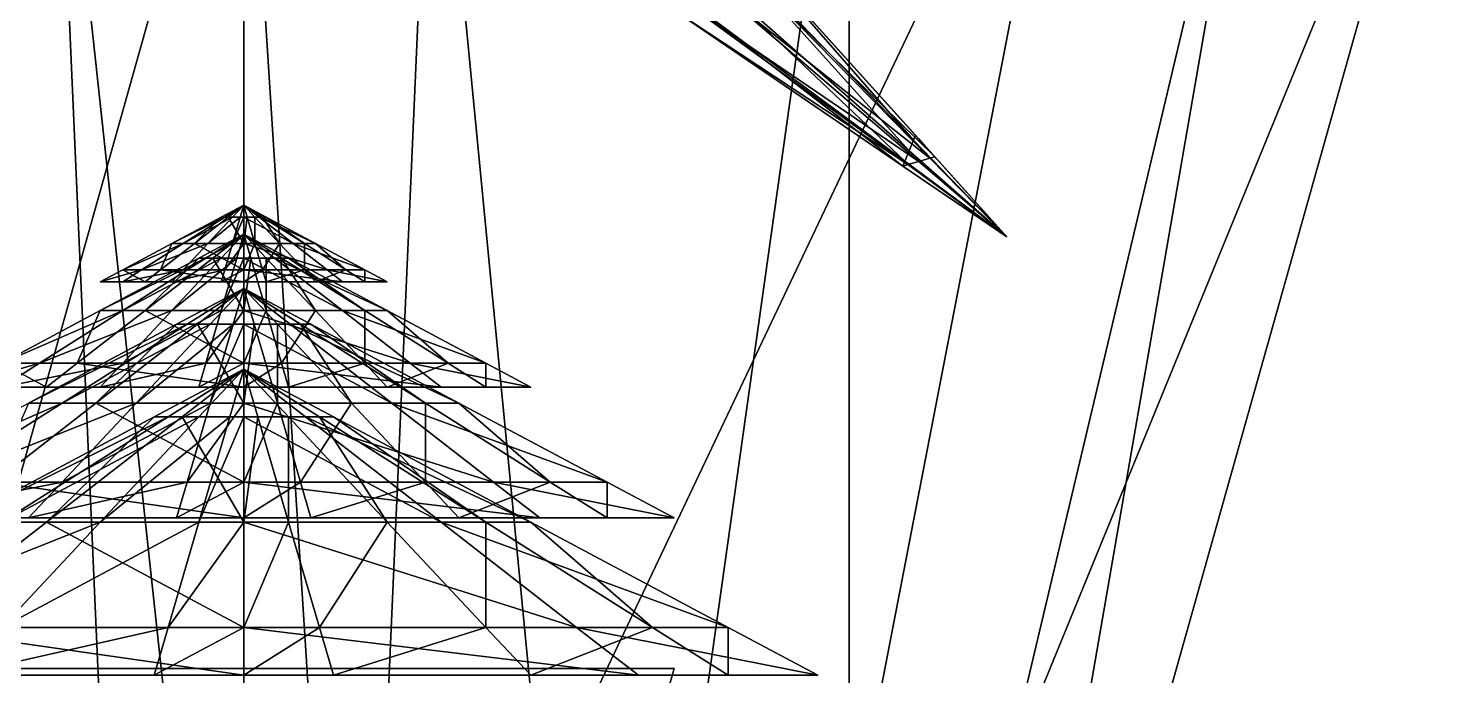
# Model space of a CAD drawing. Header units: metres. Extents: x -1.16 to 1.12, y -2 to 2.02.
# Drawn here: x -0.169 to 0.949, y 0.594 to 1.102 of the extents above; entities that cross this region are included whole.
import ezdxf

# ---------------------------------------------------------------- set-up
doc = ezdxf.new("R2010")
doc.units = ezdxf.units.M

msp = doc.modelspace()

# ---------------------------------------------------------------- linework, layer by layer
at = {"layer": 'Frigate Parent'}
for points in [[(-0.3867, 0), (-0.6526, 1.375, 0), (0, 1.375, 0)], [(-0.0879, 0, -0.2215), (-0.4746, 1.375, -0.2215), (-0.2813, 0, -0.1313)], [(-0.0879, 0, -0.2215), (-0.1483, 1.375, -0.3738), (-0.4746, 1.375, -0.2215)], [(-0.3867, 0), (0, 1.375, 0), (0, 0)], [(0, 0, -0.2625), (-0.1483, 1.375, -0.3738), (-0.0879, 0, -0.2215)], [(0, 0, -0.2625), (0, 1.375, -0.443), (-0.1483, 1.375, -0.3738)], [(0, 0), (0.6526, 1.375, 0), (0.3867, 0)], [(0, 0), (0, 1.375, 0), (0.6526, 1.375, 0)], [(0.0879, 0, -0.2215), (0, 1.375, -0.443), (0, 0, -0.2625)], [(0.0879, 0, -0.2215), (0.1483, 1.375, -0.3738), (0, 1.375, -0.443)], [(0.2813, 0, -0.1313), (0.1483, 1.375, -0.3738), (0.0879, 0, -0.2215)], [(0.2813, 0, -0.1313), (0.4746, 1.375, -0.2215), (0.1483, 1.375, -0.3738)], [(0.4746, 0, -0.041), (0.4746, 1.375, -0.2215), (0.2813, 0, -0.1313)], [(0.3867, 0), (0.9492, 1.375, 0), (0.5625, 0)], [(0.3867, 0), (0.6526, 1.375, 0), (0.9492, 1.375, 0)], [(0.4746, 0, -0.041), (0.8009, 1.375, -0.0692), (0.4746, 1.375, -0.2215)], [(0.5625, 0, 0), (0.8009, 1.375, -0.0692), (0.4746, 0, -0.041)], [(0.5625, 0, 0), (0.9492, 1.375, 0), (0.8009, 1.375, -0.0692)]]:
    msp.add_3dface(points, dxfattribs=at)
at = {"layer": 'Prism'}
for points in [[(0.3375, 0.6, 0.131), (-0.3375, 0.6, 0.191), (-0.3375, 0.6, 0.131)], [(0.3375, 0.6, 0.131), (0.3375, 0.6, 0.191), (-0.3375, 0.6, 0.191)], [(-0.3375, 0.6, 0.131), (0, -0.6, 0.191), (0, -0.6, 0.131)], [(-0.3375, 0.6, 0.131), (-0.3375, 0.6, 0.191), (0, -0.6, 0.191)], [(0, -0.6, 0.131), (0.3375, 0.6, 0.131), (-0.3375, 0.6, 0.131)], [(0.3375, 0.6, 0.191), (0, -0.6, 0.191), (-0.3375, 0.6, 0.191)], [(0, -0.6, 0.131), (0.3375, 0.6, 0.191), (0.3375, 0.6, 0.131)], [(0, -0.6, 0.131), (0, -0.6, 0.191), (0.3375, 0.6, 0.191)]]:
    msp.add_3dface(points, dxfattribs=at)
at = {"layer": 'Pyramid 5'}
for points in [[(0.5251, 1.0143, 0.5313), (0.3642, 1.1809, 0.3797), (0.3692, 1.1929, 0.3864)], [(0.5266, 1.0181, 0.5334), (0.3692, 1.1929, 0.3864), (0.3767, 1.1845, 0.3729)], [(0.5251, 1.0143, 0.5313), (0.3692, 1.1929, 0.3864), (0.5266, 1.0181, 0.5334)], [(0.5217, 1.006, 0.5267), (0.3534, 1.1544, 0.3649), (0.3642, 1.1809, 0.3797)], [(0.5217, 1.006, 0.5267), (0.3642, 1.1809, 0.3797), (0.5251, 1.0143, 0.5313)], [(0.529, 1.0155, 0.5292), (0.3767, 1.1845, 0.3729), (0.3933, 1.1661, 0.3433)], [(0.5266, 1.0181, 0.5334), (0.3767, 1.1845, 0.3729), (0.529, 1.0155, 0.5292)], [(0.5342, 1.0097, 0.5199), (0.3933, 1.1661, 0.3433), (0.41, 1.1476, 0.3137)], [(0.529, 1.0155, 0.5292), (0.3933, 1.1661, 0.3433), (0.5342, 1.0097, 0.5199)], [(0.5183, 0.9978, 0.522), (0.3426, 1.128, 0.3501), (0.3534, 1.1544, 0.3649)], [(0.5183, 0.9978, 0.522), (0.3534, 1.1544, 0.3649), (0.5217, 1.006, 0.5267)], [(0.5394, 1.0039, 0.5107), (0.41, 1.1476, 0.3137), (0.4175, 1.1392, 0.3003)], [(0.5342, 1.0097, 0.5199), (0.41, 1.1476, 0.3137), (0.5394, 1.0039, 0.5107)], [(0.5378, 1.0002, 0.5086), (0.405, 1.1356, 0.307), (0.3776, 1.1276, 0.3218)], [(0.5417, 1.0013, 0.5065), (0.4175, 1.1392, 0.3003), (0.405, 1.1356, 0.307)], [(0.5417, 1.0013, 0.5065), (0.405, 1.1356, 0.307), (0.5378, 1.0002, 0.5086)], [(0.5394, 1.0039, 0.5107), (0.4175, 1.1392, 0.3003), (0.5417, 1.0013, 0.5065)], [(0.5168, 0.994, 0.5199), (0.3377, 1.1159, 0.3433), (0.3426, 1.128, 0.3501)], [(0.5207, 0.9952, 0.5178), (0.3501, 1.1196, 0.3366), (0.3377, 1.1159, 0.3433)], [(0.5168, 0.994, 0.5199), (0.3426, 1.128, 0.3501), (0.5183, 0.9978, 0.522)], [(0.5292, 0.9977, 0.5132), (0.3776, 1.1276, 0.3218), (0.3501, 1.1196, 0.3366)], [(0.5292, 0.9977, 0.5132), (0.3501, 1.1196, 0.3366), (0.5207, 0.9952, 0.5178)], [(0.5378, 1.0002, 0.5086), (0.3776, 1.1276, 0.3218), (0.5292, 0.9977, 0.5132)], [(0.5207, 0.9952, 0.5178), (0.3377, 1.1159, 0.3433), (0.5168, 0.994, 0.5199)], [(0.5982, 0.9386, 0.6002), (0.5251, 1.0143, 0.5313), (0.5266, 1.0181, 0.5334)], [(0.5982, 0.9386, 0.6002), (0.5266, 1.0181, 0.5334), (0.529, 1.0155, 0.5292)], [(0.5982, 0.9386, 0.6002), (0.5266, 1.0181, 0.5334), (0.5982, 0.9386, 0.6002)], [(0.5982, 0.9386, 0.6002), (0.5217, 1.006, 0.5267), (0.5251, 1.0143, 0.5313)], [(0.5982, 0.9386, 0.6002), (0.5251, 1.0143, 0.5313), (0.5982, 0.9386, 0.6002)], [(0.5982, 0.9386, 0.6002), (0.529, 1.0155, 0.5292), (0.5342, 1.0097, 0.5199)], [(0.5982, 0.9386, 0.6002), (0.529, 1.0155, 0.5292), (0.5982, 0.9386, 0.6002)], [(0.5982, 0.9386, 0.6002), (0.5342, 1.0097, 0.5199), (0.5394, 1.0039, 0.5107)], [(0.5982, 0.9386, 0.6002), (0.5342, 1.0097, 0.5199), (0.5982, 0.9386, 0.6002)], [(0.5982, 0.9386, 0.6002), (0.5168, 0.994, 0.5199), (0.5183, 0.9978, 0.522)], [(0.5982, 0.9386, 0.6002), (0.5207, 0.9952, 0.5178), (0.5168, 0.994, 0.5199)], [(0.5982, 0.9386, 0.6002), (0.5183, 0.9978, 0.522), (0.5217, 1.006, 0.5267)], [(0.5982, 0.9386, 0.6002), (0.5183, 0.9978, 0.522), (0.5982, 0.9386, 0.6002)], [(0.5982, 0.9386, 0.6002), (0.5292, 0.9977, 0.5132), (0.5207, 0.9952, 0.5178)], [(0.5982, 0.9386, 0.6002), (0.5207, 0.9952, 0.5178), (0.5982, 0.9386, 0.6002)], [(0.5982, 0.9386, 0.6002), (0.5217, 1.006, 0.5267), (0.5982, 0.9386, 0.6002)], [(0.5982, 0.9386, 0.6002), (0.5378, 1.0002, 0.5086), (0.5292, 0.9977, 0.5132)], [(0.5982, 0.9386, 0.6002), (0.5292, 0.9977, 0.5132), (0.5982, 0.9386, 0.6002)], [(0.5982, 0.9386, 0.6002), (0.5417, 1.0013, 0.5065), (0.5378, 1.0002, 0.5086)], [(0.5982, 0.9386, 0.6002), (0.5378, 1.0002, 0.5086), (0.5982, 0.9386, 0.6002)], [(0.5982, 0.9386, 0.6002), (0.5394, 1.0039, 0.5107), (0.5417, 1.0013, 0.5065)], [(0.5982, 0.9386, 0.6002), (0.5394, 1.0039, 0.5107), (0.5982, 0.9386, 0.6002)], [(0.5982, 0.9386, 0.6002), (0.5417, 1.0013, 0.5065), (0.5982, 0.9386, 0.6002)], [(0.5982, 0.9386, 0.6002), (0.5168, 0.994, 0.5199), (0.5982, 0.9386, 0.6002)]]:
    msp.add_3dface(points, dxfattribs=at)
at = {"layer": 'Pyramid 6'}
for points in [[(0, 0.8347, 0), (-0.0703, 0.7972, 0), (-0.0483, 0.7972, 0)], [(0, 0.8347, 0), (-0.0703, 0.7972, 0), (0, 0.8347, 0)], [(0, 0.8347, 0), (-0.0593, 0.7972, 0.0073), (-0.0703, 0.7972, 0)], [(0, 0.8347, 0), (-0.0593, 0.7972, 0.0073), (0, 0.8347, 0)], [(0, 0.8347, 0), (-0.0352, 0.7972, 0.0234), (-0.0593, 0.7972, 0.0073)], [(0, 0.8347, 0), (-0.0483, 0.7972, 0), (0, 0.7972, 0)], [(0, 0.8347, 0), (-0.0483, 0.7972, 0), (0, 0.8347, 0)], [(0, 0.8347, 0), (-0.0352, 0.7972, 0.0234), (0, 0.8347, 0)], [(0, 0.8347, 0), (-0.011, 0.7972, 0.0396), (-0.0352, 0.7972, 0.0234)], [(0, 0.8347, 0), (-0.011, 0.7972, 0.0396), (0, 0.8347, 0)], [(0, 0.8347, 0), (0, 0.7972, 0.0469), (-0.011, 0.7972, 0.0396)], [(0, 0.8347, 0), (0.0703, 0.7972, 0), (0, 0.8347, 0)], [(0, 0.8347, 0), (0.0483, 0.7972, 0), (0.0703, 0.7972, 0)], [(0, 0.8347, 0), (0.0483, 0.7972, 0), (0, 0.8347, 0)], [(0, 0.8347, 0), (0, 0.7972, 0), (0.0483, 0.7972, 0)], [(0, 0.8347, 0), (0, 0.7972, 0), (0, 0.8347, 0)], [(0, 0.8347, 0), (0, 0.7972, 0.0469), (0, 0.8347, 0)], [(0, 0.8347, 0), (0.011, 0.7972, 0.0396), (0, 0.7972, 0.0469)], [(0, 0.8347, 0), (0.011, 0.7972, 0.0396), (0, 0.8347, 0)], [(0, 0.8347, 0), (0.0352, 0.7972, 0.0234), (0.011, 0.7972, 0.0396)], [(0, 0.8347, 0), (0.0352, 0.7972, 0.0234), (0, 0.8347, 0)], [(0, 0.8347, 0), (0.0593, 0.7972, 0.0073), (0.0352, 0.7972, 0.0234)], [(0, 0.8347, 0), (0.0593, 0.7972, 0.0073), (0, 0.8347, 0)], [(0, 0.8347, 0), (0.0703, 0.7972, 0), (0.0593, 0.7972, 0.0073)], [(-0.0703, 0.7972, 0), (-0.225, 0.7147, 0), (-0.1547, 0.7147, 0)], [(-0.0593, 0.7972, 0.0073), (-0.225, 0.7147, 0), (-0.0703, 0.7972, 0)], [(-0.0593, 0.7972, 0.0073), (-0.1898, 0.7147, 0.0234), (-0.225, 0.7147, 0)], [(-0.0352, 0.7972, 0.0234), (-0.1898, 0.7147, 0.0234), (-0.0593, 0.7972, 0.0073)], [(-0.0352, 0.7972, 0.0234), (-0.1125, 0.7147, 0.075), (-0.1898, 0.7147, 0.0234)], [(-0.0483, 0.7972, 0), (-0.1547, 0.7147, 0), (0, 0.7147, 0)], [(-0.0703, 0.7972, 0), (-0.1547, 0.7147, 0), (-0.0483, 0.7972, 0)], [(-0.011, 0.7972, 0.0396), (-0.1125, 0.7147, 0.075), (-0.0352, 0.7972, 0.0234)], [(-0.011, 0.7972, 0.0396), (-0.0352, 0.7147, 0.1266), (-0.1125, 0.7147, 0.075)], [(-0.0483, 0.7972, 0), (0, 0.7147, 0), (0, 0.7972, 0)], [(0, 0.7972, 0.0469), (-0.0352, 0.7147, 0.1266), (-0.011, 0.7972, 0.0396)], [(0, 0.7972, 0.0469), (0, 0.7147, 0.15), (-0.0352, 0.7147, 0.1266)], [(0, 0.7972, 0), (0.1547, 0.7147, 0), (0.0483, 0.7972, 0)], [(0, 0.7972, 0), (0, 0.7147, 0), (0.1547, 0.7147, 0)], [(0.011, 0.7972, 0.0396), (0, 0.7147, 0.15), (0, 0.7972, 0.0469)], [(0.011, 0.7972, 0.0396), (0.0352, 0.7147, 0.1266), (0, 0.7147, 0.15)], [(0.0352, 0.7972, 0.0234), (0.0352, 0.7147, 0.1266), (0.011, 0.7972, 0.0396)], [(0.0352, 0.7972, 0.0234), (0.1125, 0.7147, 0.075), (0.0352, 0.7147, 0.1266)], [(0.0593, 0.7972, 0.0073), (0.1125, 0.7147, 0.075), (0.0352, 0.7972, 0.0234)], [(0.0483, 0.7972, 0), (0.225, 0.7147, 0), (0.0703, 0.7972, 0)], [(0.0483, 0.7972, 0), (0.1547, 0.7147, 0), (0.225, 0.7147, 0)], [(0.0593, 0.7972, 0.0073), (0.1898, 0.7147, 0.0234), (0.1125, 0.7147, 0.075)], [(0.0703, 0.7972, 0), (0.1898, 0.7147, 0.0234), (0.0593, 0.7972, 0.0073)], [(0.0703, 0.7972, 0), (0.225, 0.7147, 0), (0.1898, 0.7147, 0.0234)], [(-0.1125, 0.7147, 0.075), (-0.3204, 0.6322, 0.0396), (-0.1898, 0.7147, 0.0234)], [(-0.1125, 0.7147, 0.075), (-0.1898, 0.6322, 0.1266), (-0.3204, 0.6322, 0.0396)], [(-0.1547, 0.7147, 0), (-0.261, 0.6322, 0), (0, 0.6322, 0)], [(-0.225, 0.7147, 0), (-0.261, 0.6322, 0), (-0.1547, 0.7147, 0)], [(-0.0352, 0.7147, 0.1266), (-0.1898, 0.6322, 0.1266), (-0.1125, 0.7147, 0.075)], [(-0.0352, 0.7147, 0.1266), (-0.0593, 0.6322, 0.2136), (-0.1898, 0.6322, 0.1266)], [(-0.1547, 0.7147, 0), (0, 0.6322, 0), (0, 0.7147, 0)], [(0, 0.7147, 0.15), (-0.0593, 0.6322, 0.2136), (-0.0352, 0.7147, 0.1266)], [(0, 0.7147, 0.15), (0, 0.6322, 0.2531), (-0.0593, 0.6322, 0.2136)], [(0, 0.7147, 0), (0.261, 0.6322, 0), (0.1547, 0.7147, 0)], [(0, 0.7147, 0), (0, 0.6322, 0), (0.261, 0.6322, 0)], [(0.0352, 0.7147, 0.1266), (0, 0.6322, 0.2531), (0, 0.7147, 0.15)], [(0.0352, 0.7147, 0.1266), (0.0593, 0.6322, 0.2136), (0, 0.6322, 0.2531)], [(0.1125, 0.7147, 0.075), (0.0593, 0.6322, 0.2136), (0.0352, 0.7147, 0.1266)], [(0.1125, 0.7147, 0.075), (0.1898, 0.6322, 0.1266), (0.0593, 0.6322, 0.2136)], [(0.1898, 0.7147, 0.0234), (0.1898, 0.6322, 0.1266), (0.1125, 0.7147, 0.075)], [(0.1547, 0.7147, 0), (0.3797, 0.6322, 0), (0.225, 0.7147, 0)], [(0.1547, 0.7147, 0), (0.261, 0.6322, 0), (0.3797, 0.6322, 0)], [(0.1898, 0.7147, 0.0234), (0.3204, 0.6322, 0.0396), (0.1898, 0.6322, 0.1266)], [(0.225, 0.7147, 0), (0.3204, 0.6322, 0.0396), (0.1898, 0.7147, 0.0234)], [(0.225, 0.7147, 0), (0.3797, 0.6322, 0), (0.3204, 0.6322, 0.0396)], [(-0.261, 0.6322, 0), (-0.3094, 0.5947, 0), (0, 0.5947, 0)], [(-0.261, 0.6322, 0), (0, 0.5947, 0), (0, 0.6322, 0)], [(-0.0593, 0.6322, 0.2136), (-0.225, 0.5947, 0.15), (-0.1898, 0.6322, 0.1266)], [(-0.0593, 0.6322, 0.2136), (-0.0703, 0.5947, 0.2531), (-0.225, 0.5947, 0.15)], [(0, 0.6322, 0.2531), (-0.0703, 0.5947, 0.2531), (-0.0593, 0.6322, 0.2136)], [(0, 0.6322, 0.2531), (0, 0.5947, 0.3), (-0.0703, 0.5947, 0.2531)], [(0, 0.6322, 0), (0.3094, 0.5947, 0), (0.261, 0.6322, 0)], [(0, 0.6322, 0), (0, 0.5947, 0), (0.3094, 0.5947, 0)], [(0.0593, 0.6322, 0.2136), (0, 0.5947, 0.3), (0, 0.6322, 0.2531)], [(0.0593, 0.6322, 0.2136), (0.0703, 0.5947, 0.2531), (0, 0.5947, 0.3)], [(0.1898, 0.6322, 0.1266), (0.0703, 0.5947, 0.2531), (0.0593, 0.6322, 0.2136)], [(0.1898, 0.6322, 0.1266), (0.225, 0.5947, 0.15), (0.0703, 0.5947, 0.2531)], [(0.3204, 0.6322, 0.0396), (0.225, 0.5947, 0.15), (0.1898, 0.6322, 0.1266)], [(0.3204, 0.6322, 0.0396), (0.3797, 0.5947, 0.0469), (0.225, 0.5947, 0.15)], [(0.261, 0.6322, 0), (0.45, 0.5947, 0), (0.3797, 0.6322, 0)], [(0.261, 0.6322, 0), (0.3094, 0.5947, 0), (0.45, 0.5947, 0)], [(0.3797, 0.6322, 0), (0.3797, 0.5947, 0.0469), (0.3204, 0.6322, 0.0396)], [(0.3797, 0.6322, 0), (0.45, 0.5947, 0), (0.3797, 0.5947, 0.0469)], [(0, 0.5947, 0), (-0.3094, 0.5947, 0), (-0.225, 0.5947, 0.15)], [(-0.0703, 0.5947, 0.2531), (0, 0.5947, 0), (-0.225, 0.5947, 0.15)], [(0.0703, 0.5947, 0.2531), (-0.0703, 0.5947, 0.2531), (0, 0.5947, 0.3)], [(-0.0703, 0.5947, 0.2531), (0.0703, 0.5947, 0.2531), (0, 0.5947, 0)], [(0, 0.5947, 0), (0.0703, 0.5947, 0.2531), (0.225, 0.5947, 0.15)], [(0.225, 0.5947, 0.15), (0.3094, 0.5947, 0), (0, 0.5947, 0)], [(0.3094, 0.5947, 0), (0.225, 0.5947, 0.15), (0.3797, 0.5947, 0.0469)], [(0.3797, 0.5947, 0.0469), (0.45, 0.5947, 0), (0.3094, 0.5947, 0)]]:
    msp.add_3dface(points, dxfattribs=at)
at = {"layer": 'Pyramid 7'}
for points in [[(0, 0.898, 0), (-0.0527, 0.8699, 0), (-0.0363, 0.8699, 0)], [(0, 0.898, 0), (-0.0527, 0.8699, 0), (0, 0.898, 0)], [(0, 0.898, 0), (-0.0445, 0.8699, 0.0055), (-0.0527, 0.8699, 0)], [(0, 0.898, 0), (-0.0445, 0.8699, 0.0055), (0, 0.898, 0)], [(0, 0.898, 0), (-0.0264, 0.8699, 0.0176), (-0.0445, 0.8699, 0.0055)], [(0, 0.898, 0), (-0.0363, 0.8699, 0), (0, 0.8699, 0)], [(0, 0.898, 0), (-0.0363, 0.8699, 0), (0, 0.898, 0)], [(0, 0.898, 0), (-0.0264, 0.8699, 0.0176), (0, 0.898, 0)], [(0, 0.898, 0), (-0.0082, 0.8699, 0.0297), (-0.0264, 0.8699, 0.0176)], [(0, 0.898, 0), (-0.0082, 0.8699, 0.0297), (0, 0.898, 0)], [(0, 0.898, 0), (0, 0.8699, 0.0352), (-0.0082, 0.8699, 0.0297)], [(0, 0.898, 0), (0.0527, 0.8699, 0), (0, 0.898, 0)], [(0, 0.898, 0), (0.0363, 0.8699, 0), (0.0527, 0.8699, 0)], [(0, 0.898, 0), (0.0363, 0.8699, 0), (0, 0.898, 0)], [(0, 0.898, 0), (0, 0.8699, 0), (0.0363, 0.8699, 0)], [(0, 0.898, 0), (0, 0.8699, 0), (0, 0.898, 0)], [(0, 0.898, 0), (0, 0.8699, 0.0352), (0, 0.898, 0)], [(0, 0.898, 0), (0.0082, 0.8699, 0.0297), (0, 0.8699, 0.0352)], [(0, 0.898, 0), (0.0082, 0.8699, 0.0297), (0, 0.898, 0)], [(0, 0.898, 0), (0.0264, 0.8699, 0.0176), (0.0082, 0.8699, 0.0297)], [(0, 0.898, 0), (0.0264, 0.8699, 0.0176), (0, 0.898, 0)], [(0, 0.898, 0), (0.0445, 0.8699, 0.0055), (0.0264, 0.8699, 0.0176)], [(0, 0.898, 0), (0.0445, 0.8699, 0.0055), (0, 0.898, 0)], [(0, 0.898, 0), (0.0527, 0.8699, 0), (0.0445, 0.8699, 0.0055)], [(-0.0527, 0.8699, 0), (-0.1688, 0.808, 0), (-0.116, 0.808, 0)], [(-0.0445, 0.8699, 0.0055), (-0.1688, 0.808, 0), (-0.0527, 0.8699, 0)], [(-0.0445, 0.8699, 0.0055), (-0.1424, 0.808, 0.0176), (-0.1688, 0.808, 0)], [(-0.0264, 0.8699, 0.0176), (-0.1424, 0.808, 0.0176), (-0.0445, 0.8699, 0.0055)], [(-0.0264, 0.8699, 0.0176), (-0.0844, 0.808, 0.0563), (-0.1424, 0.808, 0.0176)], [(-0.0363, 0.8699, 0), (-0.116, 0.808, 0), (0, 0.808, 0)], [(-0.0527, 0.8699, 0), (-0.116, 0.808, 0), (-0.0363, 0.8699, 0)], [(-0.0082, 0.8699, 0.0297), (-0.0844, 0.808, 0.0563), (-0.0264, 0.8699, 0.0176)], [(-0.0082, 0.8699, 0.0297), (-0.0264, 0.808, 0.0949), (-0.0844, 0.808, 0.0563)], [(-0.0363, 0.8699, 0), (0, 0.808, 0), (0, 0.8699, 0)], [(0, 0.8699, 0.0352), (-0.0264, 0.808, 0.0949), (-0.0082, 0.8699, 0.0297)], [(0, 0.8699, 0.0352), (0, 0.808, 0.1125), (-0.0264, 0.808, 0.0949)], [(0, 0.8699, 0), (0.116, 0.808, 0), (0.0363, 0.8699, 0)], [(0, 0.8699, 0), (0, 0.808, 0), (0.116, 0.808, 0)], [(0.0082, 0.8699, 0.0297), (0, 0.808, 0.1125), (0, 0.8699, 0.0352)], [(0.0082, 0.8699, 0.0297), (0.0264, 0.808, 0.0949), (0, 0.808, 0.1125)], [(0.0264, 0.8699, 0.0176), (0.0264, 0.808, 0.0949), (0.0082, 0.8699, 0.0297)], [(0.0264, 0.8699, 0.0176), (0.0844, 0.808, 0.0563), (0.0264, 0.808, 0.0949)], [(0.0445, 0.8699, 0.0055), (0.0844, 0.808, 0.0563), (0.0264, 0.8699, 0.0176)], [(0.0363, 0.8699, 0), (0.1687, 0.808, 0), (0.0527, 0.8699, 0)], [(0.0363, 0.8699, 0), (0.116, 0.808, 0), (0.1687, 0.808, 0)], [(0.0445, 0.8699, 0.0055), (0.1424, 0.808, 0.0176), (0.0844, 0.808, 0.0563)], [(0.0527, 0.8699, 0), (0.1424, 0.808, 0.0176), (0.0445, 0.8699, 0.0055)], [(0.0527, 0.8699, 0), (0.1687, 0.808, 0), (0.1424, 0.808, 0.0176)], [(-0.1424, 0.808, 0.0176), (-0.2848, 0.7461, 0), (-0.1688, 0.808, 0)], [(-0.1424, 0.808, 0.0176), (-0.2403, 0.7461, 0.0297), (-0.2848, 0.7461, 0)], [(-0.0844, 0.808, 0.0563), (-0.2403, 0.7461, 0.0297), (-0.1424, 0.808, 0.0176)], [(-0.0844, 0.808, 0.0563), (-0.1424, 0.7461, 0.0949), (-0.2403, 0.7461, 0.0297)], [(-0.116, 0.808, 0), (-0.1958, 0.7461, 0), (0, 0.7461, 0)], [(-0.1688, 0.808, 0), (-0.1958, 0.7461, 0), (-0.116, 0.808, 0)], [(-0.0264, 0.808, 0.0949), (-0.1424, 0.7461, 0.0949), (-0.0844, 0.808, 0.0563)], [(-0.0264, 0.808, 0.0949), (-0.0445, 0.7461, 0.1602), (-0.1424, 0.7461, 0.0949)], [(-0.116, 0.808, 0), (0, 0.7461, 0), (0, 0.808, 0)], [(0, 0.808, 0.1125), (-0.0445, 0.7461, 0.1602), (-0.0264, 0.808, 0.0949)], [(0, 0.808, 0.1125), (0, 0.7461, 0.1898), (-0.0445, 0.7461, 0.1602)], [(0, 0.808, 0), (0.1958, 0.7461, 0), (0.116, 0.808, 0)], [(0, 0.808, 0), (0, 0.7461, 0), (0.1958, 0.7461, 0)], [(0.0264, 0.808, 0.0949), (0, 0.7461, 0.1898), (0, 0.808, 0.1125)], [(0.0264, 0.808, 0.0949), (0.0445, 0.7461, 0.1602), (0, 0.7461, 0.1898)], [(0.0844, 0.808, 0.0563), (0.0445, 0.7461, 0.1602), (0.0264, 0.808, 0.0949)], [(0.0844, 0.808, 0.0563), (0.1424, 0.7461, 0.0949), (0.0445, 0.7461, 0.1602)], [(0.1424, 0.808, 0.0176), (0.1424, 0.7461, 0.0949), (0.0844, 0.808, 0.0563)], [(0.116, 0.808, 0), (0.2848, 0.7461, 0), (0.1687, 0.808, 0)], [(0.116, 0.808, 0), (0.1958, 0.7461, 0), (0.2848, 0.7461, 0)], [(0.1424, 0.808, 0.0176), (0.2403, 0.7461, 0.0297), (0.1424, 0.7461, 0.0949)], [(0.1687, 0.808, 0), (0.2403, 0.7461, 0.0297), (0.1424, 0.808, 0.0176)], [(0.1687, 0.808, 0), (0.2848, 0.7461, 0), (0.2403, 0.7461, 0.0297)], [(-0.1424, 0.7461, 0.0949), (-0.2848, 0.718, 0.0352), (-0.2403, 0.7461, 0.0297)], [(-0.1424, 0.7461, 0.0949), (-0.1688, 0.718, 0.1125), (-0.2848, 0.718, 0.0352)], [(-0.1958, 0.7461, 0), (-0.232, 0.718, 0), (0, 0.718, 0)], [(-0.1958, 0.7461, 0), (0, 0.718, 0), (0, 0.7461, 0)], [(-0.0445, 0.7461, 0.1602), (-0.1688, 0.718, 0.1125), (-0.1424, 0.7461, 0.0949)], [(-0.0445, 0.7461, 0.1602), (-0.0527, 0.718, 0.1898), (-0.1688, 0.718, 0.1125)], [(0, 0.7461, 0.1898), (-0.0527, 0.718, 0.1898), (-0.0445, 0.7461, 0.1602)], [(0, 0.7461, 0.1898), (0, 0.718, 0.225), (-0.0527, 0.718, 0.1898)], [(0, 0.7461, 0), (0.232, 0.718, 0), (0.1958, 0.7461, 0)], [(0, 0.7461, 0), (0, 0.718, 0), (0.232, 0.718, 0)], [(0.0445, 0.7461, 0.1602), (0, 0.718, 0.225), (0, 0.7461, 0.1898)], [(0.0445, 0.7461, 0.1602), (0.0527, 0.718, 0.1898), (0, 0.718, 0.225)], [(0.1424, 0.7461, 0.0949), (0.0527, 0.718, 0.1898), (0.0445, 0.7461, 0.1602)], [(0.1424, 0.7461, 0.0949), (0.1687, 0.718, 0.1125), (0.0527, 0.718, 0.1898)], [(0.2403, 0.7461, 0.0297), (0.1687, 0.718, 0.1125), (0.1424, 0.7461, 0.0949)], [(0.2403, 0.7461, 0.0297), (0.2848, 0.718, 0.0352), (0.1687, 0.718, 0.1125)], [(0.1958, 0.7461, 0), (0.3375, 0.718, 0), (0.2848, 0.7461, 0)], [(0.1958, 0.7461, 0), (0.232, 0.718, 0), (0.3375, 0.718, 0)], [(0.2848, 0.7461, 0), (0.2848, 0.718, 0.0352), (0.2403, 0.7461, 0.0297)], [(0.2848, 0.7461, 0), (0.3375, 0.718, 0), (0.2848, 0.718, 0.0352)], [(-0.1688, 0.718, 0.1125), (-0.232, 0.718, 0), (-0.2848, 0.718, 0.0352)], [(0, 0.718, 0), (-0.232, 0.718, 0), (-0.1688, 0.718, 0.1125)], [(-0.0527, 0.718, 0.1898), (0, 0.718, 0), (-0.1688, 0.718, 0.1125)], [(0.0527, 0.718, 0.1898), (-0.0527, 0.718, 0.1898), (0, 0.718, 0.225)], [(-0.0527, 0.718, 0.1898), (0.0527, 0.718, 0.1898), (0, 0.718, 0)], [(0, 0.718, 0), (0.0527, 0.718, 0.1898), (0.1687, 0.718, 0.1125)], [(0.1687, 0.718, 0.1125), (0.232, 0.718, 0), (0, 0.718, 0)], [(0.232, 0.718, 0), (0.1687, 0.718, 0.1125), (0.2848, 0.718, 0.0352)], [(0.2848, 0.718, 0.0352), (0.3375, 0.718, 0), (0.232, 0.718, 0)]]:
    msp.add_3dface(points, dxfattribs=at)
at = {"layer": 'Pyramid 8'}
for points in [[(0, 0.9406, 0), (-0.0352, 0.9219, 0), (-0.0242, 0.9219, 0)], [(0, 0.9406, 0), (-0.0352, 0.9219, 0), (0, 0.9406, 0)], [(0, 0.9406, 0), (-0.0297, 0.9219, 0.0037), (-0.0352, 0.9219, 0)], [(0, 0.9406, 0), (-0.0297, 0.9219, 0.0037), (0, 0.9406, 0)], [(0, 0.9406, 0), (-0.0176, 0.9219, 0.0117), (-0.0297, 0.9219, 0.0037)], [(0, 0.9406, 0), (-0.0242, 0.9219, 0), (0, 0.9219, 0)], [(0, 0.9406, 0), (-0.0242, 0.9219, 0), (0, 0.9406, 0)], [(0, 0.9406, 0), (-0.0176, 0.9219, 0.0117), (0, 0.9406, 0)], [(0, 0.9406, 0), (-0.0055, 0.9219, 0.0198), (-0.0176, 0.9219, 0.0117)], [(0, 0.9406, 0), (-0.0055, 0.9219, 0.0198), (0, 0.9406, 0)], [(0, 0.9406, 0), (0, 0.9219, 0.0234), (-0.0055, 0.9219, 0.0198)], [(0, 0.9406, 0), (0.0352, 0.9219, 0), (0, 0.9406, 0)], [(0, 0.9406, 0), (0.0242, 0.9219, 0), (0.0352, 0.9219, 0)], [(0, 0.9406, 0), (0.0242, 0.9219, 0), (0, 0.9406, 0)], [(0, 0.9406, 0), (0, 0.9219, 0), (0.0242, 0.9219, 0)], [(0, 0.9406, 0), (0, 0.9219, 0), (0, 0.9406, 0)], [(0, 0.9406, 0), (0, 0.9219, 0.0234), (0, 0.9406, 0)], [(0, 0.9406, 0), (0.0055, 0.9219, 0.0198), (0, 0.9219, 0.0234)], [(0, 0.9406, 0), (0.0055, 0.9219, 0.0198), (0, 0.9406, 0)], [(0, 0.9406, 0), (0.0176, 0.9219, 0.0117), (0.0055, 0.9219, 0.0198)], [(0, 0.9406, 0), (0.0176, 0.9219, 0.0117), (0, 0.9406, 0)], [(0, 0.9406, 0), (0.0297, 0.9219, 0.0037), (0.0176, 0.9219, 0.0117)], [(0, 0.9406, 0), (0.0297, 0.9219, 0.0037), (0, 0.9406, 0)], [(0, 0.9406, 0), (0.0352, 0.9219, 0), (0.0297, 0.9219, 0.0037)], [(-0.0352, 0.9219, 0), (-0.1125, 0.8806, 0), (-0.0773, 0.8806, 0)], [(-0.0297, 0.9219, 0.0037), (-0.1125, 0.8806, 0), (-0.0352, 0.9219, 0)], [(-0.0297, 0.9219, 0.0037), (-0.0949, 0.8806, 0.0117), (-0.1125, 0.8806, 0)], [(-0.0176, 0.9219, 0.0117), (-0.0949, 0.8806, 0.0117), (-0.0297, 0.9219, 0.0037)], [(-0.0176, 0.9219, 0.0117), (-0.0563, 0.8806, 0.0375), (-0.0949, 0.8806, 0.0117)], [(-0.0242, 0.9219, 0), (-0.0773, 0.8806, 0), (0, 0.8806, 0)], [(-0.0352, 0.9219, 0), (-0.0773, 0.8806, 0), (-0.0242, 0.9219, 0)], [(-0.0055, 0.9219, 0.0198), (-0.0563, 0.8806, 0.0375), (-0.0176, 0.9219, 0.0117)], [(-0.0055, 0.9219, 0.0198), (-0.0176, 0.8806, 0.0633), (-0.0563, 0.8806, 0.0375)], [(-0.0242, 0.9219, 0), (0, 0.8806, 0), (0, 0.9219, 0)], [(0, 0.9219, 0.0234), (-0.0176, 0.8806, 0.0633), (-0.0055, 0.9219, 0.0198)], [(0, 0.9219, 0.0234), (0, 0.8806, 0.075), (-0.0176, 0.8806, 0.0633)], [(0, 0.9219, 0), (0.0773, 0.8806, 0), (0.0242, 0.9219, 0)], [(0, 0.9219, 0), (0, 0.8806, 0), (0.0773, 0.8806, 0)], [(0.0055, 0.9219, 0.0198), (0, 0.8806, 0.075), (0, 0.9219, 0.0234)], [(0.0055, 0.9219, 0.0198), (0.0176, 0.8806, 0.0633), (0, 0.8806, 0.075)], [(0.0176, 0.9219, 0.0117), (0.0176, 0.8806, 0.0633), (0.0055, 0.9219, 0.0198)], [(0.0176, 0.9219, 0.0117), (0.0562, 0.8806, 0.0375), (0.0176, 0.8806, 0.0633)], [(0.0297, 0.9219, 0.0037), (0.0562, 0.8806, 0.0375), (0.0176, 0.9219, 0.0117)], [(0.0242, 0.9219, 0), (0.1125, 0.8806, 0), (0.0352, 0.9219, 0)], [(0.0242, 0.9219, 0), (0.0773, 0.8806, 0), (0.1125, 0.8806, 0)], [(0.0297, 0.9219, 0.0037), (0.0949, 0.8806, 0.0117), (0.0562, 0.8806, 0.0375)], [(0.0352, 0.9219, 0), (0.0949, 0.8806, 0.0117), (0.0297, 0.9219, 0.0037)], [(0.0352, 0.9219, 0), (0.1125, 0.8806, 0), (0.0949, 0.8806, 0.0117)], [(-0.1125, 0.8806, 0), (-0.1898, 0.8394, 0), (-0.1305, 0.8394, 0)], [(-0.0949, 0.8806, 0.0117), (-0.1898, 0.8394, 0), (-0.1125, 0.8806, 0)], [(-0.0949, 0.8806, 0.0117), (-0.1602, 0.8394, 0.0198), (-0.1898, 0.8394, 0)], [(-0.0563, 0.8806, 0.0375), (-0.1602, 0.8394, 0.0198), (-0.0949, 0.8806, 0.0117)], [(-0.0563, 0.8806, 0.0375), (-0.0949, 0.8394, 0.0633), (-0.1602, 0.8394, 0.0198)], [(-0.0773, 0.8806, 0), (-0.1305, 0.8394, 0), (0, 0.8394, 0)], [(-0.1125, 0.8806, 0), (-0.1305, 0.8394, 0), (-0.0773, 0.8806, 0)], [(-0.0176, 0.8806, 0.0633), (-0.0949, 0.8394, 0.0633), (-0.0563, 0.8806, 0.0375)], [(-0.0176, 0.8806, 0.0633), (-0.0297, 0.8394, 0.1068), (-0.0949, 0.8394, 0.0633)], [(-0.0773, 0.8806, 0), (0, 0.8394, 0), (0, 0.8806, 0)], [(0, 0.8806, 0.075), (-0.0297, 0.8394, 0.1068), (-0.0176, 0.8806, 0.0633)], [(0, 0.8806, 0.075), (0, 0.8394, 0.1266), (-0.0297, 0.8394, 0.1068)], [(0, 0.8806, 0), (0.1305, 0.8394, 0), (0.0773, 0.8806, 0)], [(0, 0.8806, 0), (0, 0.8394, 0), (0.1305, 0.8394, 0)], [(0.0176, 0.8806, 0.0633), (0, 0.8394, 0.1266), (0, 0.8806, 0.075)], [(0.0176, 0.8806, 0.0633), (0.0297, 0.8394, 0.1068), (0, 0.8394, 0.1266)], [(0.0562, 0.8806, 0.0375), (0.0297, 0.8394, 0.1068), (0.0176, 0.8806, 0.0633)], [(0.0562, 0.8806, 0.0375), (0.0949, 0.8394, 0.0633), (0.0297, 0.8394, 0.1068)], [(0.0949, 0.8806, 0.0117), (0.0949, 0.8394, 0.0633), (0.0562, 0.8806, 0.0375)], [(0.0773, 0.8806, 0), (0.1898, 0.8394, 0), (0.1125, 0.8806, 0)], [(0.0773, 0.8806, 0), (0.1305, 0.8394, 0), (0.1898, 0.8394, 0)], [(0.0949, 0.8806, 0.0117), (0.1602, 0.8394, 0.0198), (0.0949, 0.8394, 0.0633)], [(0.1125, 0.8806, 0), (0.1602, 0.8394, 0.0198), (0.0949, 0.8806, 0.0117)], [(0.1125, 0.8806, 0), (0.1898, 0.8394, 0), (0.1602, 0.8394, 0.0198)], [(-0.1898, 0.8394, 0), (-0.225, 0.8206, 0), (-0.1547, 0.8206, 0)], [(-0.1602, 0.8394, 0.0198), (-0.225, 0.8206, 0), (-0.1898, 0.8394, 0)], [(-0.1602, 0.8394, 0.0198), (-0.1898, 0.8206, 0.0234), (-0.225, 0.8206, 0)], [(-0.1898, 0.8394, 0), (-0.1547, 0.8206, 0), (-0.1305, 0.8394, 0)], [(-0.0949, 0.8394, 0.0633), (-0.1898, 0.8206, 0.0234), (-0.1602, 0.8394, 0.0198)], [(-0.0949, 0.8394, 0.0633), (-0.1125, 0.8206, 0.075), (-0.1898, 0.8206, 0.0234)], [(-0.1305, 0.8394, 0), (-0.1547, 0.8206, 0), (0, 0.8206, 0)], [(-0.1305, 0.8394, 0), (0, 0.8206, 0), (0, 0.8394, 0)], [(-0.0297, 0.8394, 0.1068), (-0.1125, 0.8206, 0.075), (-0.0949, 0.8394, 0.0633)], [(-0.0297, 0.8394, 0.1068), (-0.0352, 0.8206, 0.1266), (-0.1125, 0.8206, 0.075)], [(0, 0.8394, 0.1266), (-0.0352, 0.8206, 0.1266), (-0.0297, 0.8394, 0.1068)], [(0, 0.8394, 0.1266), (0, 0.8206, 0.15), (-0.0352, 0.8206, 0.1266)], [(0, 0.8394, 0), (0.1547, 0.8206, 0), (0.1305, 0.8394, 0)], [(0, 0.8394, 0), (0, 0.8206, 0), (0.1547, 0.8206, 0)], [(0.0297, 0.8394, 0.1068), (0, 0.8206, 0.15), (0, 0.8394, 0.1266)], [(0.0297, 0.8394, 0.1068), (0.0352, 0.8206, 0.1266), (0, 0.8206, 0.15)], [(0.0949, 0.8394, 0.0633), (0.0352, 0.8206, 0.1266), (0.0297, 0.8394, 0.1068)], [(0.0949, 0.8394, 0.0633), (0.1125, 0.8206, 0.075), (0.0352, 0.8206, 0.1266)], [(0.1602, 0.8394, 0.0198), (0.1125, 0.8206, 0.075), (0.0949, 0.8394, 0.0633)], [(0.1602, 0.8394, 0.0198), (0.1898, 0.8206, 0.0234), (0.1125, 0.8206, 0.075)], [(0.1305, 0.8394, 0), (0.225, 0.8206, 0), (0.1898, 0.8394, 0)], [(0.1305, 0.8394, 0), (0.1547, 0.8206, 0), (0.225, 0.8206, 0)], [(0.1898, 0.8394, 0), (0.1898, 0.8206, 0.0234), (0.1602, 0.8394, 0.0198)], [(0.1898, 0.8394, 0), (0.225, 0.8206, 0), (0.1898, 0.8206, 0.0234)], [(-0.1547, 0.8206, 0), (-0.225, 0.8206, 0), (-0.1898, 0.8206, 0.0234)], [(-0.1125, 0.8206, 0.075), (-0.1547, 0.8206, 0), (-0.1898, 0.8206, 0.0234)], [(0, 0.8206, 0), (-0.1547, 0.8206, 0), (-0.1125, 0.8206, 0.075)], [(-0.0352, 0.8206, 0.1266), (0, 0.8206, 0), (-0.1125, 0.8206, 0.075)], [(0.0352, 0.8206, 0.1266), (-0.0352, 0.8206, 0.1266), (0, 0.8206, 0.15)], [(-0.0352, 0.8206, 0.1266), (0.0352, 0.8206, 0.1266), (0, 0.8206, 0)], [(0, 0.8206, 0), (0.0352, 0.8206, 0.1266), (0.1125, 0.8206, 0.075)], [(0.1125, 0.8206, 0.075), (0.1547, 0.8206, 0), (0, 0.8206, 0)], [(0.1547, 0.8206, 0), (0.1125, 0.8206, 0.075), (0.1898, 0.8206, 0.0234)], [(0.1898, 0.8206, 0.0234), (0.225, 0.8206, 0), (0.1547, 0.8206, 0)]]:
    msp.add_3dface(points, dxfattribs=at)
at = {"layer": 'Pyramid 9'}
for points in [[(0, 0.9633, 0), (-0.0176, 0.9539, 0), (-0.0121, 0.9539, 0)], [(0, 0.9633, 0), (-0.0176, 0.9539, 0), (0, 0.9633, 0)], [(0, 0.9633, 0), (-0.0148, 0.9539, 0.0018), (-0.0176, 0.9539, 0)], [(0, 0.9633, 0), (-0.0148, 0.9539, 0.0018), (0, 0.9633, 0)], [(0, 0.9633, 0), (-0.0088, 0.9539, 0.0059), (-0.0148, 0.9539, 0.0018)], [(0, 0.9633, 0), (-0.0121, 0.9539, 0), (0, 0.9539, 0)], [(0, 0.9633, 0), (-0.0121, 0.9539, 0), (0, 0.9633, 0)], [(0, 0.9633, 0), (-0.0088, 0.9539, 0.0059), (0, 0.9633, 0)], [(0, 0.9633, 0), (-0.0027, 0.9539, 0.0099), (-0.0088, 0.9539, 0.0059)], [(0, 0.9633, 0), (-0.0027, 0.9539, 0.0099), (0, 0.9633, 0)], [(0, 0.9633, 0), (0, 0.9539, 0.0117), (-0.0027, 0.9539, 0.0099)], [(0, 0.9633, 0), (0.0176, 0.9539, 0), (0, 0.9633, 0)], [(0, 0.9633, 0), (0.0121, 0.9539, 0), (0.0176, 0.9539, 0)], [(0, 0.9633, 0), (0.0121, 0.9539, 0), (0, 0.9633, 0)], [(0, 0.9633, 0), (0, 0.9539, 0), (0.0121, 0.9539, 0)], [(0, 0.9633, 0), (0, 0.9539, 0), (0, 0.9633, 0)], [(0, 0.9633, 0), (0, 0.9539, 0.0117), (0, 0.9633, 0)], [(0, 0.9633, 0), (0.0027, 0.9539, 0.0099), (0, 0.9539, 0.0117)], [(0, 0.9633, 0), (0.0027, 0.9539, 0.0099), (0, 0.9633, 0)], [(0, 0.9633, 0), (0.0088, 0.9539, 0.0059), (0.0027, 0.9539, 0.0099)], [(0, 0.9633, 0), (0.0088, 0.9539, 0.0059), (0, 0.9633, 0)], [(0, 0.9633, 0), (0.0148, 0.9539, 0.0018), (0.0088, 0.9539, 0.0059)], [(0, 0.9633, 0), (0.0148, 0.9539, 0.0018), (0, 0.9633, 0)], [(0, 0.9633, 0), (0.0176, 0.9539, 0), (0.0148, 0.9539, 0.0018)], [(-0.0176, 0.9539, 0), (-0.0563, 0.9333, 0), (-0.0387, 0.9333, 0)], [(-0.0148, 0.9539, 0.0018), (-0.0563, 0.9333, 0), (-0.0176, 0.9539, 0)], [(-0.0148, 0.9539, 0.0018), (-0.0475, 0.9333, 0.0059), (-0.0563, 0.9333, 0)], [(-0.0088, 0.9539, 0.0059), (-0.0475, 0.9333, 0.0059), (-0.0148, 0.9539, 0.0018)], [(-0.0088, 0.9539, 0.0059), (-0.0281, 0.9333, 0.0188), (-0.0475, 0.9333, 0.0059)], [(-0.0121, 0.9539, 0), (-0.0387, 0.9333, 0), (0, 0.9333, 0)], [(-0.0176, 0.9539, 0), (-0.0387, 0.9333, 0), (-0.0121, 0.9539, 0)], [(-0.0027, 0.9539, 0.0099), (-0.0281, 0.9333, 0.0188), (-0.0088, 0.9539, 0.0059)], [(-0.0027, 0.9539, 0.0099), (-0.0088, 0.9333, 0.0316), (-0.0281, 0.9333, 0.0188)], [(-0.0121, 0.9539, 0), (0, 0.9333, 0), (0, 0.9539, 0)], [(0, 0.9539, 0.0117), (-0.0088, 0.9333, 0.0316), (-0.0027, 0.9539, 0.0099)], [(0, 0.9539, 0.0117), (0, 0.9333, 0.0375), (-0.0088, 0.9333, 0.0316)], [(0, 0.9539, 0), (0.0387, 0.9333, 0), (0.0121, 0.9539, 0)], [(0, 0.9539, 0), (0, 0.9333, 0), (0.0387, 0.9333, 0)], [(0.0027, 0.9539, 0.0099), (0, 0.9333, 0.0375), (0, 0.9539, 0.0117)], [(0.0027, 0.9539, 0.0099), (0.0088, 0.9333, 0.0316), (0, 0.9333, 0.0375)], [(0.0088, 0.9539, 0.0059), (0.0088, 0.9333, 0.0316), (0.0027, 0.9539, 0.0099)], [(0.0088, 0.9539, 0.0059), (0.0281, 0.9333, 0.0188), (0.0088, 0.9333, 0.0316)], [(0.0148, 0.9539, 0.0018), (0.0281, 0.9333, 0.0188), (0.0088, 0.9539, 0.0059)], [(0.0121, 0.9539, 0), (0.0562, 0.9333, 0), (0.0176, 0.9539, 0)], [(0.0121, 0.9539, 0), (0.0387, 0.9333, 0), (0.0562, 0.9333, 0)], [(0.0148, 0.9539, 0.0018), (0.0475, 0.9333, 0.0059), (0.0281, 0.9333, 0.0188)], [(0.0176, 0.9539, 0), (0.0475, 0.9333, 0.0059), (0.0148, 0.9539, 0.0018)], [(0.0176, 0.9539, 0), (0.0562, 0.9333, 0), (0.0475, 0.9333, 0.0059)], [(-0.0563, 0.9333, 0), (-0.0949, 0.9127, 0), (-0.0653, 0.9127, 0)], [(-0.0475, 0.9333, 0.0059), (-0.0949, 0.9127, 0), (-0.0563, 0.9333, 0)], [(-0.0475, 0.9333, 0.0059), (-0.0801, 0.9127, 0.0099), (-0.0949, 0.9127, 0)], [(-0.0281, 0.9333, 0.0188), (-0.0801, 0.9127, 0.0099), (-0.0475, 0.9333, 0.0059)], [(-0.0281, 0.9333, 0.0188), (-0.0475, 0.9127, 0.0316), (-0.0801, 0.9127, 0.0099)], [(-0.0387, 0.9333, 0), (-0.0653, 0.9127, 0), (0, 0.9127, 0)], [(-0.0563, 0.9333, 0), (-0.0653, 0.9127, 0), (-0.0387, 0.9333, 0)], [(-0.0088, 0.9333, 0.0316), (-0.0475, 0.9127, 0.0316), (-0.0281, 0.9333, 0.0188)], [(-0.0088, 0.9333, 0.0316), (-0.0148, 0.9127, 0.0534), (-0.0475, 0.9127, 0.0316)], [(-0.0387, 0.9333, 0), (0, 0.9127, 0), (0, 0.9333, 0)], [(0, 0.9333, 0.0375), (-0.0148, 0.9127, 0.0534), (-0.0088, 0.9333, 0.0316)], [(0, 0.9333, 0.0375), (0, 0.9127, 0.0633), (-0.0148, 0.9127, 0.0534)], [(0, 0.9333, 0), (0.0653, 0.9127, 0), (0.0387, 0.9333, 0)], [(0, 0.9333, 0), (0, 0.9127, 0), (0.0653, 0.9127, 0)], [(0.0088, 0.9333, 0.0316), (0, 0.9127, 0.0633), (0, 0.9333, 0.0375)], [(0.0088, 0.9333, 0.0316), (0.0148, 0.9127, 0.0534), (0, 0.9127, 0.0633)], [(0.0281, 0.9333, 0.0188), (0.0148, 0.9127, 0.0534), (0.0088, 0.9333, 0.0316)], [(0.0281, 0.9333, 0.0188), (0.0475, 0.9127, 0.0316), (0.0148, 0.9127, 0.0534)], [(0.0475, 0.9333, 0.0059), (0.0475, 0.9127, 0.0316), (0.0281, 0.9333, 0.0188)], [(0.0387, 0.9333, 0), (0.0949, 0.9127, 0), (0.0562, 0.9333, 0)], [(0.0387, 0.9333, 0), (0.0653, 0.9127, 0), (0.0949, 0.9127, 0)], [(0.0475, 0.9333, 0.0059), (0.0801, 0.9127, 0.0099), (0.0475, 0.9127, 0.0316)], [(0.0562, 0.9333, 0), (0.0801, 0.9127, 0.0099), (0.0475, 0.9333, 0.0059)], [(0.0562, 0.9333, 0), (0.0949, 0.9127, 0), (0.0801, 0.9127, 0.0099)], [(-0.0949, 0.9127, 0), (-0.1125, 0.9033, 0), (-0.0773, 0.9033, 0)], [(-0.0801, 0.9127, 0.0099), (-0.1125, 0.9033, 0), (-0.0949, 0.9127, 0)], [(-0.0801, 0.9127, 0.0099), (-0.0949, 0.9033, 0.0117), (-0.1125, 0.9033, 0)], [(-0.0949, 0.9127, 0), (-0.0773, 0.9033, 0), (-0.0653, 0.9127, 0)], [(-0.0475, 0.9127, 0.0316), (-0.0949, 0.9033, 0.0117), (-0.0801, 0.9127, 0.0099)], [(-0.0475, 0.9127, 0.0316), (-0.0563, 0.9033, 0.0375), (-0.0949, 0.9033, 0.0117)], [(-0.0653, 0.9127, 0), (-0.0773, 0.9033, 0), (0, 0.9033, 0)], [(-0.0653, 0.9127, 0), (0, 0.9033, 0), (0, 0.9127, 0)], [(-0.0148, 0.9127, 0.0534), (-0.0563, 0.9033, 0.0375), (-0.0475, 0.9127, 0.0316)], [(-0.0148, 0.9127, 0.0534), (-0.0176, 0.9033, 0.0633), (-0.0563, 0.9033, 0.0375)], [(0, 0.9127, 0.0633), (-0.0176, 0.9033, 0.0633), (-0.0148, 0.9127, 0.0534)], [(0, 0.9127, 0.0633), (0, 0.9033, 0.075), (-0.0176, 0.9033, 0.0633)], [(0, 0.9127, 0), (0.0773, 0.9033, 0), (0.0653, 0.9127, 0)], [(0, 0.9127, 0), (0, 0.9033, 0), (0.0773, 0.9033, 0)], [(0.0148, 0.9127, 0.0534), (0, 0.9033, 0.075), (0, 0.9127, 0.0633)], [(0.0148, 0.9127, 0.0534), (0.0176, 0.9033, 0.0633), (0, 0.9033, 0.075)], [(0.0475, 0.9127, 0.0316), (0.0176, 0.9033, 0.0633), (0.0148, 0.9127, 0.0534)], [(0.0475, 0.9127, 0.0316), (0.0562, 0.9033, 0.0375), (0.0176, 0.9033, 0.0633)], [(0.0801, 0.9127, 0.0099), (0.0562, 0.9033, 0.0375), (0.0475, 0.9127, 0.0316)], [(0.0801, 0.9127, 0.0099), (0.0949, 0.9033, 0.0117), (0.0562, 0.9033, 0.0375)], [(0.0653, 0.9127, 0), (0.1125, 0.9033, 0), (0.0949, 0.9127, 0)], [(0.0653, 0.9127, 0), (0.0773, 0.9033, 0), (0.1125, 0.9033, 0)], [(0.0949, 0.9127, 0), (0.0949, 0.9033, 0.0117), (0.0801, 0.9127, 0.0099)], [(0.0949, 0.9127, 0), (0.1125, 0.9033, 0), (0.0949, 0.9033, 0.0117)], [(-0.0773, 0.9033, 0), (-0.1125, 0.9033, 0), (-0.0949, 0.9033, 0.0117)], [(-0.0563, 0.9033, 0.0375), (-0.0773, 0.9033, 0), (-0.0949, 0.9033, 0.0117)], [(0, 0.9033, 0), (-0.0773, 0.9033, 0), (-0.0563, 0.9033, 0.0375)], [(-0.0176, 0.9033, 0.0633), (0, 0.9033, 0), (-0.0563, 0.9033, 0.0375)], [(0.0176, 0.9033, 0.0633), (-0.0176, 0.9033, 0.0633), (0, 0.9033, 0.075)], [(-0.0176, 0.9033, 0.0633), (0.0176, 0.9033, 0.0633), (0, 0.9033, 0)], [(0, 0.9033, 0), (0.0176, 0.9033, 0.0633), (0.0562, 0.9033, 0.0375)], [(0.0562, 0.9033, 0.0375), (0.0773, 0.9033, 0), (0, 0.9033, 0)], [(0.0773, 0.9033, 0), (0.0562, 0.9033, 0.0375), (0.0949, 0.9033, 0.0117)], [(0.0949, 0.9033, 0.0117), (0.1125, 0.9033, 0), (0.0773, 0.9033, 0)]]:
    msp.add_3dface(points, dxfattribs=at)

doc.saveas('drawing.dxf')
